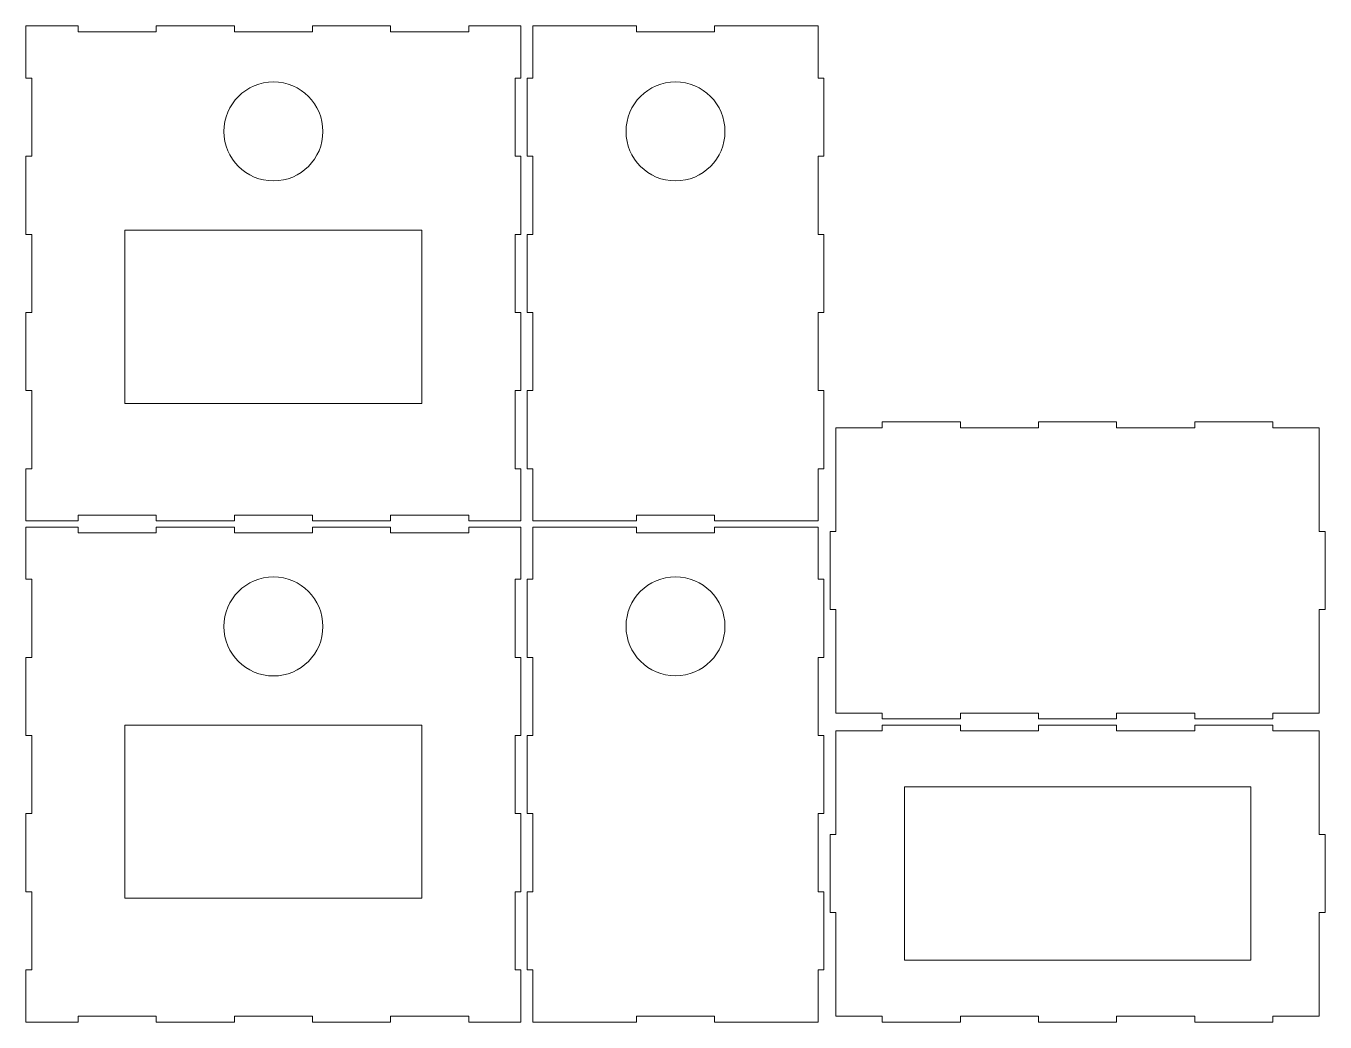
# Model space of a CAD drawing. Header units: inches. Extents: x 0 to 26.2, y 0 to 20.1.
import ezdxf

# ---------------------------------------------------------------- set-up
doc = ezdxf.new("R2010")
doc.units = ezdxf.units.IN
doc.header["$MEASUREMENT"] = 0
doc.layers.add('Layer 1', color=7, linetype='Continuous', lineweight=0)

# ---------------------------------------------------------------- blocks, each defined once
blk = doc.blocks.new('Block_0')
at = {"layer": 'Layer 1', "color": 240, "lineweight": 5, "true_color": 0xee1d46}
for points, knots in [([(0, 20.125), (0, 20.125), (0, 19.071), (0, 19.071), (0, 19.071), (0.118, 19.071), (0.118, 19.071), (0.118, 19.071), (0.118, 17.492), (0.118, 17.492), (0.118, 17.492), (0, 17.492), (0, 17.492), (0, 17.492), (0, 15.914), (0, 15.914), (0, 15.914), (0.118, 15.914), (0.118, 15.914), (0.118, 15.914), (0.118, 14.336), (0.118, 14.336), (0.118, 14.336), (0, 14.336), (0, 14.336), (0, 14.336), (0, 12.758), (0, 12.758), (0, 12.758), (0.118, 12.758), (0.118, 12.758), (0.118, 12.758), (0.118, 11.179), (0.118, 11.179), (0.118, 11.179), (0, 11.179), (0, 11.179), (0, 11.179), (0, 10.125), (0, 10.125), (0, 10.125), (1.054, 10.125), (1.054, 10.125), (1.054, 10.125), (1.054, 10.243), (1.054, 10.243), (1.054, 10.243), (2.633, 10.243), (2.633, 10.243), (2.633, 10.243), (2.633, 10.125), (2.633, 10.125), (2.633, 10.125), (4.211, 10.125), (4.211, 10.125), (4.211, 10.125), (4.211, 10.243), (4.211, 10.243), (4.211, 10.243), (5.789, 10.243), (5.789, 10.243), (5.789, 10.243), (5.789, 10.125), (5.789, 10.125), (5.789, 10.125), (7.367, 10.125), (7.367, 10.125), (7.367, 10.125), (7.367, 10.243), (7.367, 10.243), (7.367, 10.243), (8.946, 10.243), (8.946, 10.243), (8.946, 10.243), (8.946, 10.125), (8.946, 10.125), (8.946, 10.125), (10, 10.125), (10, 10.125), (10, 10.125), (10, 11.179), (10, 11.179), (10, 11.179), (9.882, 11.179), (9.882, 11.179), (9.882, 11.179), (9.882, 12.758), (9.882, 12.758), (9.882, 12.758), (10, 12.758), (10, 12.758), (10, 12.758), (10, 14.336), (10, 14.336), (10, 14.336), (9.882, 14.336), (9.882, 14.336), (9.882, 14.336), (9.882, 15.914), (9.882, 15.914), (9.882, 15.914), (10, 15.914), (10, 15.914), (10, 15.914), (10, 17.492), (10, 17.492), (10, 17.492), (9.882, 17.492), (9.882, 17.492), (9.882, 17.492), (9.882, 19.071), (9.882, 19.071), (9.882, 19.071), (10, 19.071), (10, 19.071), (10, 19.071), (10, 20.125), (10, 20.125), (10, 20.125), (8.946, 20.125), (8.946, 20.125), (8.946, 20.125), (8.946, 20.007), (8.946, 20.007), (8.946, 20.007), (7.367, 20.007), (7.367, 20.007), (7.367, 20.007), (7.367, 20.125), (7.367, 20.125), (7.367, 20.125), (5.789, 20.125), (5.789, 20.125), (5.789, 20.125), (5.789, 20.007), (5.789, 20.007), (5.789, 20.007), (4.211, 20.007), (4.211, 20.007), (4.211, 20.007), (4.211, 20.125), (4.211, 20.125), (4.211, 20.125), (2.633, 20.125), (2.633, 20.125), (2.633, 20.125), (2.633, 20.007), (2.633, 20.007), (2.633, 20.007), (1.054, 20.007), (1.054, 20.007), (1.054, 20.007), (1.054, 20.125), (1.054, 20.125), (1.054, 20.125), (0, 20.125), (0, 20.125)], [0, 0, 0, 0, 1, 1, 1, 2, 2, 2, 3, 3, 3, 4, 4, 4, 5, 5, 5, 6, 6, 6, 7, 7, 7, 8, 8, 8, 9, 9, 9, 10, 10, 10, 11, 11, 11, 12, 12, 12, 13, 13, 13, 14, 14, 14, 15, 15, 15, 16, 16, 16, 17, 17, 17, 18, 18, 18, 19, 19, 19, 20, 20, 20, 21, 21, 21, 22, 22, 22, 23, 23, 23, 24, 24, 24, 25, 25, 25, 26, 26, 26, 27, 27, 27, 28, 28, 28, 29, 29, 29, 30, 30, 30, 31, 31, 31, 32, 32, 32, 33, 33, 33, 34, 34, 34, 35, 35, 35, 36, 36, 36, 37, 37, 37, 38, 38, 38, 39, 39, 39, 40, 40, 40, 41, 41, 41, 42, 42, 42, 43, 43, 43, 44, 44, 44, 45, 45, 45, 46, 46, 46, 47, 47, 47, 48, 48, 48, 49, 49, 49, 50, 50, 50, 51, 51, 51, 52, 52, 52, 52]), ([(10.243, 20.125), (10.243, 20.125), (10.243, 19.071), (10.243, 19.071), (10.243, 19.071), (10.125, 19.071), (10.125, 19.071), (10.125, 19.071), (10.125, 17.492), (10.125, 17.492), (10.125, 17.492), (10.243, 17.492), (10.243, 17.492), (10.243, 17.492), (10.243, 15.914), (10.243, 15.914), (10.243, 15.914), (10.125, 15.914), (10.125, 15.914), (10.125, 15.914), (10.125, 14.336), (10.125, 14.336), (10.125, 14.336), (10.243, 14.336), (10.243, 14.336), (10.243, 14.336), (10.243, 12.758), (10.243, 12.758), (10.243, 12.758), (10.125, 12.758), (10.125, 12.758), (10.125, 12.758), (10.125, 11.179), (10.125, 11.179), (10.125, 11.179), (10.243, 11.179), (10.243, 11.179), (10.243, 11.179), (10.243, 10.125), (10.243, 10.125), (10.243, 10.125), (12.336, 10.125), (12.336, 10.125), (12.336, 10.125), (12.336, 10.243), (12.336, 10.243), (12.336, 10.243), (13.914, 10.243), (13.914, 10.243), (13.914, 10.243), (13.914, 10.125), (13.914, 10.125), (13.914, 10.125), (15.492, 10.125), (15.492, 10.125), (15.492, 10.125), (16.007, 10.125), (16.007, 10.125), (16.007, 10.125), (16.007, 11.179), (16.007, 11.179), (16.007, 11.179), (16.125, 11.179), (16.125, 11.179), (16.125, 11.179), (16.125, 12.758), (16.125, 12.758), (16.125, 12.758), (16.007, 12.758), (16.007, 12.758), (16.007, 12.758), (16.007, 14.336), (16.007, 14.336), (16.007, 14.336), (16.125, 14.336), (16.125, 14.336), (16.125, 14.336), (16.125, 15.914), (16.125, 15.914), (16.125, 15.914), (16.007, 15.914), (16.007, 15.914), (16.007, 15.914), (16.007, 17.492), (16.007, 17.492), (16.007, 17.492), (16.125, 17.492), (16.125, 17.492), (16.125, 17.492), (16.125, 19.071), (16.125, 19.071), (16.125, 19.071), (16.007, 19.071), (16.007, 19.071), (16.007, 19.071), (16.007, 20.125), (16.007, 20.125), (16.007, 20.125), (13.914, 20.125), (13.914, 20.125), (13.914, 20.125), (13.914, 20.007), (13.914, 20.007), (13.914, 20.007), (12.336, 20.007), (12.336, 20.007), (12.336, 20.007), (12.336, 20.125), (12.336, 20.125), (12.336, 20.125), (10.758, 20.125), (10.758, 20.125), (10.758, 20.125), (10.243, 20.125), (10.243, 20.125)], [0, 0, 0, 0, 1, 1, 1, 2, 2, 2, 3, 3, 3, 4, 4, 4, 5, 5, 5, 6, 6, 6, 7, 7, 7, 8, 8, 8, 9, 9, 9, 10, 10, 10, 11, 11, 11, 12, 12, 12, 13, 13, 13, 14, 14, 14, 15, 15, 15, 16, 16, 16, 17, 17, 17, 18, 18, 18, 19, 19, 19, 20, 20, 20, 21, 21, 21, 22, 22, 22, 23, 23, 23, 24, 24, 24, 25, 25, 25, 26, 26, 26, 27, 27, 27, 28, 28, 28, 29, 29, 29, 30, 30, 30, 31, 31, 31, 32, 32, 32, 33, 33, 33, 34, 34, 34, 35, 35, 35, 36, 36, 36, 37, 37, 37, 38, 38, 38, 38]), ([(16.368, 12.007), (16.368, 12.007), (16.368, 9.914), (16.368, 9.914), (16.368, 9.914), (16.25, 9.914), (16.25, 9.914), (16.25, 9.914), (16.25, 8.336), (16.25, 8.336), (16.25, 8.336), (16.368, 8.336), (16.368, 8.336), (16.368, 8.336), (16.368, 6.758), (16.368, 6.758), (16.368, 6.758), (16.368, 6.243), (16.368, 6.243), (16.368, 6.243), (17.304, 6.243), (17.304, 6.243), (17.304, 6.243), (17.304, 6.125), (17.304, 6.125), (17.304, 6.125), (18.883, 6.125), (18.883, 6.125), (18.883, 6.125), (18.883, 6.243), (18.883, 6.243), (18.883, 6.243), (20.461, 6.243), (20.461, 6.243), (20.461, 6.243), (20.461, 6.125), (20.461, 6.125), (20.461, 6.125), (22.039, 6.125), (22.039, 6.125), (22.039, 6.125), (22.039, 6.243), (22.039, 6.243), (22.039, 6.243), (23.617, 6.243), (23.617, 6.243), (23.617, 6.243), (23.617, 6.125), (23.617, 6.125), (23.617, 6.125), (25.196, 6.125), (25.196, 6.125), (25.196, 6.125), (25.196, 6.243), (25.196, 6.243), (25.196, 6.243), (26.132, 6.243), (26.132, 6.243), (26.132, 6.243), (26.132, 8.336), (26.132, 8.336), (26.132, 8.336), (26.25, 8.336), (26.25, 8.336), (26.25, 8.336), (26.25, 9.914), (26.25, 9.914), (26.25, 9.914), (26.132, 9.914), (26.132, 9.914), (26.132, 9.914), (26.132, 11.492), (26.132, 11.492), (26.132, 11.492), (26.132, 12.007), (26.132, 12.007), (26.132, 12.007), (25.196, 12.007), (25.196, 12.007), (25.196, 12.007), (25.196, 12.125), (25.196, 12.125), (25.196, 12.125), (23.617, 12.125), (23.617, 12.125), (23.617, 12.125), (23.617, 12.007), (23.617, 12.007), (23.617, 12.007), (22.039, 12.007), (22.039, 12.007), (22.039, 12.007), (22.039, 12.125), (22.039, 12.125), (22.039, 12.125), (20.461, 12.125), (20.461, 12.125), (20.461, 12.125), (20.461, 12.007), (20.461, 12.007), (20.461, 12.007), (18.883, 12.007), (18.883, 12.007), (18.883, 12.007), (18.883, 12.125), (18.883, 12.125), (18.883, 12.125), (17.304, 12.125), (17.304, 12.125), (17.304, 12.125), (17.304, 12.007), (17.304, 12.007), (17.304, 12.007), (16.368, 12.007), (16.368, 12.007)], [0, 0, 0, 0, 1, 1, 1, 2, 2, 2, 3, 3, 3, 4, 4, 4, 5, 5, 5, 6, 6, 6, 7, 7, 7, 8, 8, 8, 9, 9, 9, 10, 10, 10, 11, 11, 11, 12, 12, 12, 13, 13, 13, 14, 14, 14, 15, 15, 15, 16, 16, 16, 17, 17, 17, 18, 18, 18, 19, 19, 19, 20, 20, 20, 21, 21, 21, 22, 22, 22, 23, 23, 23, 24, 24, 24, 25, 25, 25, 26, 26, 26, 27, 27, 27, 28, 28, 28, 29, 29, 29, 30, 30, 30, 31, 31, 31, 32, 32, 32, 33, 33, 33, 34, 34, 34, 35, 35, 35, 36, 36, 36, 37, 37, 37, 38, 38, 38, 38]), ([(0, 10), (0, 10), (0, 8.946), (0, 8.946), (0, 8.946), (0.118, 8.946), (0.118, 8.946), (0.118, 8.946), (0.118, 7.367), (0.118, 7.367), (0.118, 7.367), (0, 7.367), (0, 7.367), (0, 7.367), (0, 5.789), (0, 5.789), (0, 5.789), (0.118, 5.789), (0.118, 5.789), (0.118, 5.789), (0.118, 4.211), (0.118, 4.211), (0.118, 4.211), (0, 4.211), (0, 4.211), (0, 4.211), (0, 2.633), (0, 2.633), (0, 2.633), (0.118, 2.633), (0.118, 2.633), (0.118, 2.633), (0.118, 1.054), (0.118, 1.054), (0.118, 1.054), (0, 1.054), (0, 1.054), (0, 1.054), (0, 0), (0, 0), (0, 0), (1.054, 0), (1.054, 0), (1.054, 0), (1.054, 0.118), (1.054, 0.118), (1.054, 0.118), (2.633, 0.118), (2.633, 0.118), (2.633, 0.118), (2.633, 0), (2.633, 0), (2.633, 0), (4.211, 0), (4.211, 0), (4.211, 0), (4.211, 0.118), (4.211, 0.118), (4.211, 0.118), (5.789, 0.118), (5.789, 0.118), (5.789, 0.118), (5.789, 0), (5.789, 0), (5.789, 0), (7.367, 0), (7.367, 0), (7.367, 0), (7.367, 0.118), (7.367, 0.118), (7.367, 0.118), (8.946, 0.118), (8.946, 0.118), (8.946, 0.118), (8.946, 0), (8.946, 0), (8.946, 0), (10, 0), (10, 0), (10, 0), (10, 1.054), (10, 1.054), (10, 1.054), (9.882, 1.054), (9.882, 1.054), (9.882, 1.054), (9.882, 2.633), (9.882, 2.633), (9.882, 2.633), (10, 2.633), (10, 2.633), (10, 2.633), (10, 4.211), (10, 4.211), (10, 4.211), (9.882, 4.211), (9.882, 4.211), (9.882, 4.211), (9.882, 5.789), (9.882, 5.789), (9.882, 5.789), (10, 5.789), (10, 5.789), (10, 5.789), (10, 7.367), (10, 7.367), (10, 7.367), (9.882, 7.367), (9.882, 7.367), (9.882, 7.367), (9.882, 8.946), (9.882, 8.946), (9.882, 8.946), (10, 8.946), (10, 8.946), (10, 8.946), (10, 10), (10, 10), (10, 10), (8.946, 10), (8.946, 10), (8.946, 10), (8.946, 9.882), (8.946, 9.882), (8.946, 9.882), (7.367, 9.882), (7.367, 9.882), (7.367, 9.882), (7.367, 10), (7.367, 10), (7.367, 10), (5.789, 10), (5.789, 10), (5.789, 10), (5.789, 9.882), (5.789, 9.882), (5.789, 9.882), (4.211, 9.882), (4.211, 9.882), (4.211, 9.882), (4.211, 10), (4.211, 10), (4.211, 10), (2.633, 10), (2.633, 10), (2.633, 10), (2.633, 9.882), (2.633, 9.882), (2.633, 9.882), (1.054, 9.882), (1.054, 9.882), (1.054, 9.882), (1.054, 10), (1.054, 10), (1.054, 10), (0, 10), (0, 10)], [0, 0, 0, 0, 1, 1, 1, 2, 2, 2, 3, 3, 3, 4, 4, 4, 5, 5, 5, 6, 6, 6, 7, 7, 7, 8, 8, 8, 9, 9, 9, 10, 10, 10, 11, 11, 11, 12, 12, 12, 13, 13, 13, 14, 14, 14, 15, 15, 15, 16, 16, 16, 17, 17, 17, 18, 18, 18, 19, 19, 19, 20, 20, 20, 21, 21, 21, 22, 22, 22, 23, 23, 23, 24, 24, 24, 25, 25, 25, 26, 26, 26, 27, 27, 27, 28, 28, 28, 29, 29, 29, 30, 30, 30, 31, 31, 31, 32, 32, 32, 33, 33, 33, 34, 34, 34, 35, 35, 35, 36, 36, 36, 37, 37, 37, 38, 38, 38, 39, 39, 39, 40, 40, 40, 41, 41, 41, 42, 42, 42, 43, 43, 43, 44, 44, 44, 45, 45, 45, 46, 46, 46, 47, 47, 47, 48, 48, 48, 49, 49, 49, 50, 50, 50, 51, 51, 51, 52, 52, 52, 52]), ([(10.243, 10), (10.243, 10), (10.243, 8.946), (10.243, 8.946), (10.243, 8.946), (10.125, 8.946), (10.125, 8.946), (10.125, 8.946), (10.125, 7.367), (10.125, 7.367), (10.125, 7.367), (10.243, 7.367), (10.243, 7.367), (10.243, 7.367), (10.243, 5.789), (10.243, 5.789), (10.243, 5.789), (10.125, 5.789), (10.125, 5.789), (10.125, 5.789), (10.125, 4.211), (10.125, 4.211), (10.125, 4.211), (10.243, 4.211), (10.243, 4.211), (10.243, 4.211), (10.243, 2.633), (10.243, 2.633), (10.243, 2.633), (10.125, 2.633), (10.125, 2.633), (10.125, 2.633), (10.125, 1.054), (10.125, 1.054), (10.125, 1.054), (10.243, 1.054), (10.243, 1.054), (10.243, 1.054), (10.243, 0), (10.243, 0), (10.243, 0), (12.336, 0), (12.336, 0), (12.336, 0), (12.336, 0.118), (12.336, 0.118), (12.336, 0.118), (13.914, 0.118), (13.914, 0.118), (13.914, 0.118), (13.914, 0), (13.914, 0), (13.914, 0), (15.492, 0), (15.492, 0), (15.492, 0), (16.007, 0), (16.007, 0), (16.007, 0), (16.007, 1.054), (16.007, 1.054), (16.007, 1.054), (16.125, 1.054), (16.125, 1.054), (16.125, 1.054), (16.125, 2.633), (16.125, 2.633), (16.125, 2.633), (16.007, 2.633), (16.007, 2.633), (16.007, 2.633), (16.007, 4.211), (16.007, 4.211), (16.007, 4.211), (16.125, 4.211), (16.125, 4.211), (16.125, 4.211), (16.125, 5.789), (16.125, 5.789), (16.125, 5.789), (16.007, 5.789), (16.007, 5.789), (16.007, 5.789), (16.007, 7.367), (16.007, 7.367), (16.007, 7.367), (16.125, 7.367), (16.125, 7.367), (16.125, 7.367), (16.125, 8.946), (16.125, 8.946), (16.125, 8.946), (16.007, 8.946), (16.007, 8.946), (16.007, 8.946), (16.007, 10), (16.007, 10), (16.007, 10), (13.914, 10), (13.914, 10), (13.914, 10), (13.914, 9.882), (13.914, 9.882), (13.914, 9.882), (12.336, 9.882), (12.336, 9.882), (12.336, 9.882), (12.336, 10), (12.336, 10), (12.336, 10), (10.758, 10), (10.758, 10), (10.758, 10), (10.243, 10), (10.243, 10)], [0, 0, 0, 0, 1, 1, 1, 2, 2, 2, 3, 3, 3, 4, 4, 4, 5, 5, 5, 6, 6, 6, 7, 7, 7, 8, 8, 8, 9, 9, 9, 10, 10, 10, 11, 11, 11, 12, 12, 12, 13, 13, 13, 14, 14, 14, 15, 15, 15, 16, 16, 16, 17, 17, 17, 18, 18, 18, 19, 19, 19, 20, 20, 20, 21, 21, 21, 22, 22, 22, 23, 23, 23, 24, 24, 24, 25, 25, 25, 26, 26, 26, 27, 27, 27, 28, 28, 28, 29, 29, 29, 30, 30, 30, 31, 31, 31, 32, 32, 32, 33, 33, 33, 34, 34, 34, 35, 35, 35, 36, 36, 36, 37, 37, 37, 38, 38, 38, 38]), ([(16.368, 5.882), (16.368, 5.882), (16.368, 3.789), (16.368, 3.789), (16.368, 3.789), (16.25, 3.789), (16.25, 3.789), (16.25, 3.789), (16.25, 2.211), (16.25, 2.211), (16.25, 2.211), (16.368, 2.211), (16.368, 2.211), (16.368, 2.211), (16.368, 0.633), (16.368, 0.633), (16.368, 0.633), (16.368, 0.118), (16.368, 0.118), (16.368, 0.118), (17.304, 0.118), (17.304, 0.118), (17.304, 0.118), (17.304, 0), (17.304, 0), (17.304, 0), (18.883, 0), (18.883, 0), (18.883, 0), (18.883, 0.118), (18.883, 0.118), (18.883, 0.118), (20.461, 0.118), (20.461, 0.118), (20.461, 0.118), (20.461, 0), (20.461, 0), (20.461, 0), (22.039, 0), (22.039, 0), (22.039, 0), (22.039, 0.118), (22.039, 0.118), (22.039, 0.118), (23.617, 0.118), (23.617, 0.118), (23.617, 0.118), (23.617, 0), (23.617, 0), (23.617, 0), (25.196, 0), (25.196, 0), (25.196, 0), (25.196, 0.118), (25.196, 0.118), (25.196, 0.118), (26.132, 0.118), (26.132, 0.118), (26.132, 0.118), (26.132, 2.211), (26.132, 2.211), (26.132, 2.211), (26.25, 2.211), (26.25, 2.211), (26.25, 2.211), (26.25, 3.789), (26.25, 3.789), (26.25, 3.789), (26.132, 3.789), (26.132, 3.789), (26.132, 3.789), (26.132, 5.367), (26.132, 5.367), (26.132, 5.367), (26.132, 5.882), (26.132, 5.882), (26.132, 5.882), (25.196, 5.882), (25.196, 5.882), (25.196, 5.882), (25.196, 6), (25.196, 6), (25.196, 6), (23.617, 6), (23.617, 6), (23.617, 6), (23.617, 5.882), (23.617, 5.882), (23.617, 5.882), (22.039, 5.882), (22.039, 5.882), (22.039, 5.882), (22.039, 6), (22.039, 6), (22.039, 6), (20.461, 6), (20.461, 6), (20.461, 6), (20.461, 5.882), (20.461, 5.882), (20.461, 5.882), (18.883, 5.882), (18.883, 5.882), (18.883, 5.882), (18.883, 6), (18.883, 6), (18.883, 6), (17.304, 6), (17.304, 6), (17.304, 6), (17.304, 5.882), (17.304, 5.882), (17.304, 5.882), (16.368, 5.882), (16.368, 5.882)], [0, 0, 0, 0, 1, 1, 1, 2, 2, 2, 3, 3, 3, 4, 4, 4, 5, 5, 5, 6, 6, 6, 7, 7, 7, 8, 8, 8, 9, 9, 9, 10, 10, 10, 11, 11, 11, 12, 12, 12, 13, 13, 13, 14, 14, 14, 15, 15, 15, 16, 16, 16, 17, 17, 17, 18, 18, 18, 19, 19, 19, 20, 20, 20, 21, 21, 21, 22, 22, 22, 23, 23, 23, 24, 24, 24, 25, 25, 25, 26, 26, 26, 27, 27, 27, 28, 28, 28, 29, 29, 29, 30, 30, 30, 31, 31, 31, 32, 32, 32, 33, 33, 33, 34, 34, 34, 35, 35, 35, 36, 36, 36, 37, 37, 37, 38, 38, 38, 38])]:
    blk.add_open_spline(points, degree=3, knots=knots, dxfattribs=at)

msp = doc.modelspace()

# ---------------------------------------------------------------- linework, layer by layer
at = {"layer": 'Layer 1', "color": 240, "lineweight": 0, "true_color": 0xee1d46}
for points in [[(8, 12.5), (2, 12.5), (2, 16), (8, 16)], [(8, 2.5), (2, 2.5), (2, 6), (8, 6)], [(24.75, 1.25), (17.75, 1.25), (17.75, 4.75), (24.75, 4.75)]]:
    msp.add_lwpolyline(points, close=True, dxfattribs=at)
for centre in [(5, 17.995), (13.125, 17.995), (5, 7.992), (13.125, 7.995)]:
    msp.add_circle(centre, 1, dxfattribs=at)

# ---------------------------------------------------------------- block references
at = {"layer": 'Layer 1'}
msp.add_blockref('Block_0', (0, 0), dxfattribs=at)

doc.saveas('drawing.dxf')
